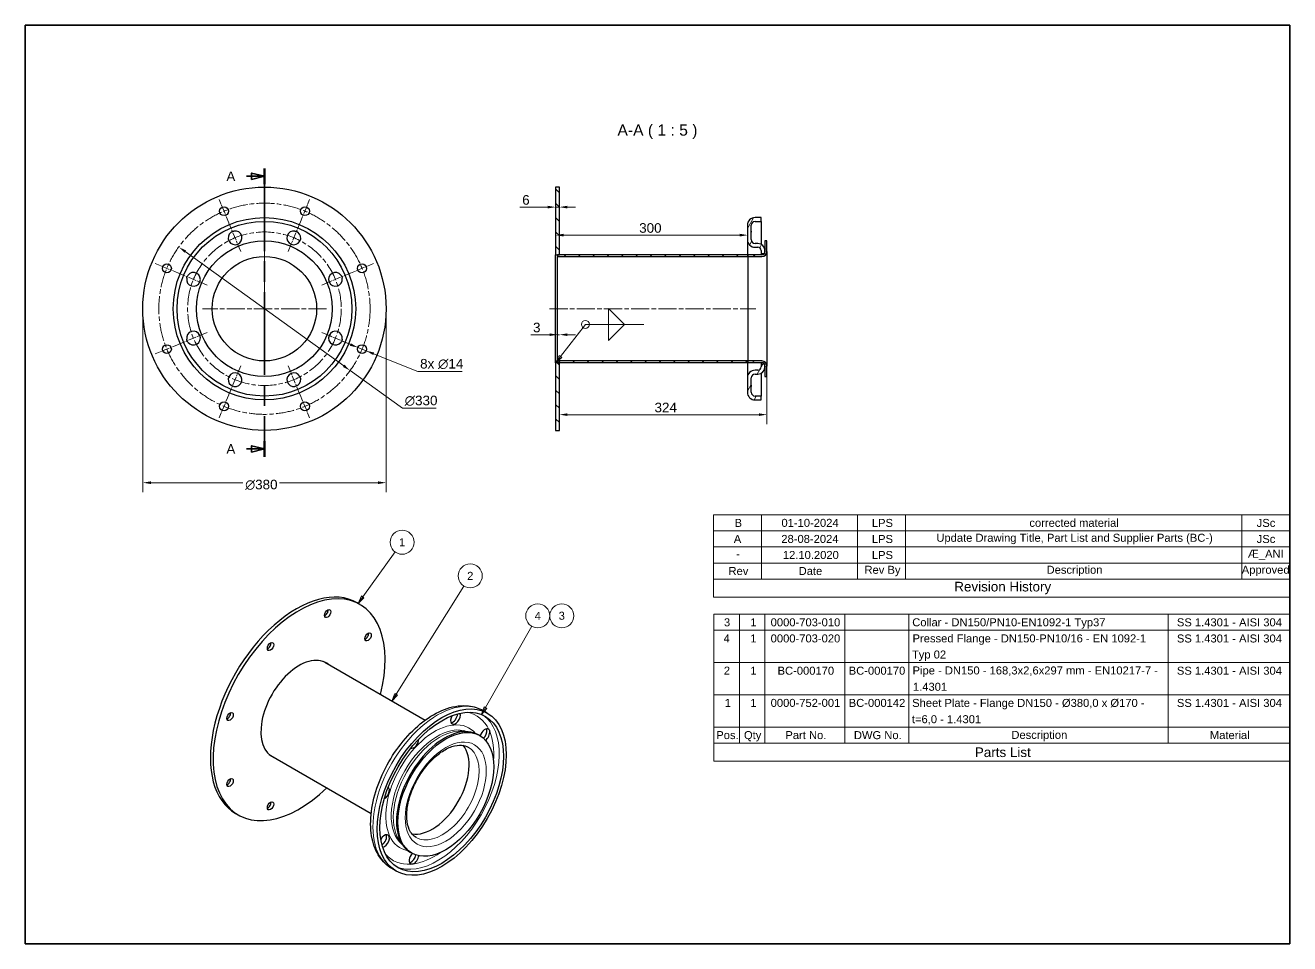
# Model space of a CAD drawing. Header units: millimetres. Extents: x 100 to 2075, y 25 to 1460.
import ezdxf

# ---------------------------------------------------------------- set-up
doc = ezdxf.new("R2010")
doc.units = ezdxf.units.MM
doc.header["$LTSCALE"] = 5
doc.linetypes.add('CHAIN', pattern=[0.3543, 0.2362, -0.0295, 0.0591, -0.0295])
doc.layers.get('0').update_dxf_attribs({"lineweight": 18})
for name, color, linetype, lineweight in [('Border', 7, 'Continuous', 35), ('Center Mark', 7, 'Continuous', 18), ('Centerline', 7, 'Continuous', 18), ('Dimension', 7, 'Continuous', 18), ('Hatch', 7, 'Continuous', 18), ('Section Line', 7, 'CHAIN', 35), ('Symbol', 7, 'Continuous', 18), ('Visible', 7, 'Continuous', 25), ('Visible Narrow', 7, 'Continuous', 18)]:
    doc.layers.add(name, color=color, linetype=linetype, lineweight=lineweight)
doc.styles.add('Label Text', font='arial.ttf')
doc.styles.add('Note Text', font='arial.ttf')
doc.styles.add('Title', font='arial.ttf')
doc.dimstyles.new('Default - Method 2b', dxfattribs={"dimscale": 5, "dimtxt": 3, "dimasz": 2.5, "dimexe": 3, "dimexo": 0.5, "dimgap": 0.7, "dimtad": 0, "dimtoh": 1, "dimdec": 1, "dimrnd": 1e-08, "dimtxsty": 'Title', "dimcen": 0.09, "dimdle": 10, "dimclrd": 256, "dimclre": 256, "dimclrt": 7, "dimadec": 0, "dimazin": 2, "dimtfac": 0.833333, "dimtdec": 1, "dimtmove": 0, "dimatfit": 3, "dimfxl": 1, "dimtolj": 1, "dimlwd": -1, "dimlwe": -1, "dimarcsym": 0})
pattern_1 = [(45, (0, 0), (-11.22532, 11.22532), [])]
pattern_2 = [(135.0002, (0, 0), (-11.22528, -11.22536), [])]
pattern_3 = [(60, (0, 0), (-13.74815, 7.9375), [])]
pattern_4 = [(30, (0, 0), (-7.9375, 13.74815), [])]

# ---------------------------------------------------------------- blocks, each defined once
blk = doc.blocks.new('Borders A3L')
at = {"layer": 'Border'}
for p, q in [((415, 292), (20, 292)), ((20, 292), (20, 5)), ((415, 5), (415, 292)), ((20, 5), (205, 5)), ((20, 5), (205, 5)), ((20, 5), (415, 5))]:
    blk.add_line(p, q, dxfattribs=at)
blk = doc.blocks.new('2dTransSection0')
at = {"layer": 'Section Line', "linetype": 'Continuous'}
for p, q in [((94.71, 244.8), (90.71, 245.8)), ((90.71, 245.8), (90.71, 243.8)), ((89.14, 244.8), (90.71, 244.8)), ((90.71, 244.8), (94.71, 244.8)), ((90.71, 243.8), (94.71, 244.8)), ((89.14, 159.61), (90.71, 159.61)), ((94.71, 159.61), (90.71, 160.61)), ((90.71, 160.61), (90.71, 158.61)), ((90.71, 159.61), (94.71, 159.61)), ((90.71, 158.61), (94.71, 159.61))]:
    blk.add_line(p, q, dxfattribs=at)
at = {"layer": 'Section Line', "linetype": 'CHAIN', "ltscale": 21.859293}
blk.add_line((94.71, 247.28), (94.71, 157.14), dxfattribs=at)
at = {"layer": 'Section Line', "linetype": 'Continuous', "lineweight": 70}
for p, q in [((94.71, 247.28), (94.71, 242.33)), ((94.71, 162.08), (94.71, 157.14))]:
    blk.add_line(p, q, dxfattribs=at)
at = {"layer": 'Section Line', "linetype": 'Continuous', "flags": 128}
for points in [[(90.71, 243.8), (94.71, 244.8), (90.71, 245.8), (90.71, 243.8)], [(90.71, 158.61), (94.71, 159.61), (90.71, 160.61), (90.71, 158.61)]]:
    blk.add_lwpolyline(points, dxfattribs=at)
at = {"layer": 'Section Line'}
for points in [[(90.71, 243.8), (94.71, 244.8), (90.71, 245.8), (90.71, 243.8)], [(90.71, 158.61), (94.71, 159.61), (90.71, 160.61), (90.71, 158.61)]]:
    blk.add_solid(points, dxfattribs=at)
at = {"layer": 'Section Line', "char_height": 3, "attachment_point": 7, "style": 'Title'}
for insert in [(82.82, 243.3), (82.82, 158.11)]:
    blk.add_mtext('A', dxfattribs=dict(at, insert=insert))
blk = doc.blocks.new('Parts List')
at = {"layer": 'Symbol'}
for p, q in [((415, 107.97), (235.07, 107.97)), ((235.07, 107.97), (235.07, 72.72)), ((243.07, 107.97), (243.07, 72.72)), ((251.07, 107.97), (251.07, 72.72)), ((276.07, 107.97), (276.07, 72.72)), ((296, 107.97), (296, 72.72)), ((377, 107.97), (377, 72.72)), ((415, 107.97), (415, 72.72)), ((415, 102.93), (235.07, 102.93)), ((415, 92.86), (235.07, 92.86)), ((415, 82.79), (235.07, 82.79)), ((415, 72.72), (235.07, 72.72)), ((235.07, 67.68), (235.07, 72.72)), ((243.07, 67.68), (243.07, 72.72)), ((251.07, 67.68), (251.07, 72.72)), ((276.07, 67.68), (276.07, 72.72)), ((296, 67.68), (296, 72.72)), ((377, 67.68), (377, 72.72)), ((415, 67.68), (415, 72.72)), ((235.07, 62), (235.07, 67.68)), ((415, 67.68), (235.07, 67.68)), ((415, 62), (415, 67.68)), ((415, 62), (235.07, 62))]:
    blk.add_line(p, q, dxfattribs=at)
at = {"layer": 'Symbol', "color": 7, "attachment_point": 7}
for s, insert, char_height, style in [('3', (238.26, 104.15), 2.5, 'Note Text'), ('1', (246.5, 104.19), 2.5, 'Note Text'), ('0000-703-010', (252.85, 104.15), 2.5, 'Note Text'), ('Collar - DN150/PN10-EN1092-1 Typ37', (297.08, 103.44), 2.5, 'Note Text'), ('SS 1.4301 - AISI 304', (379.76, 104.14), 2.5, 'Note Text'), ('4', (238.15, 99.16), 2.5, 'Note Text'), ('1', (246.5, 99.16), 2.5, 'Note Text'), ('0000-703-020', (252.85, 99.12), 2.5, 'Note Text'), ('Pressed Flange - DN150-PN10/16 - EN 1092-1 ', (297.18, 98.41), 2.5, 'Note Text'), ('SS 1.4301 - AISI 304', (379.76, 99.1), 2.5, 'Note Text'), ('Typ 02', (296.99, 93.37), 2.5, 'Note Text'), ('2', (238.21, 89.09), 2.5, 'Note Text'), ('1', (246.5, 89.09), 2.5, 'Note Text'), ('BC-000170', (255.01, 89.03), 2.5, 'Note Text'), ('BC-000170', (277.24, 89.03), 2.5, 'Note Text'), ('Pipe - DN150 - 168,3x2,6x297 mm - EN10217-7 - ', (297.18, 88.39), 2.5, 'Note Text'), ('SS 1.4301 - AISI 304', (379.76, 89.03), 2.5, 'Note Text'), ('1.4301', (297.3, 84.01), 2.5, 'Note Text'), ('1', (238.5, 79.02), 2.5, 'Note Text'), ('1', (246.5, 79.02), 2.5, 'Note Text'), ('0000-752-001', (252.85, 78.97), 2.5, 'Note Text'), ('BC-000142', (277.24, 78.96), 2.5, 'Note Text'), ('Sheet Plate - Flange DN150 - Ø380,0 x Ø170 - ', (297.06, 78.24), 2.5, 'Note Text'), ('SS 1.4301 - AISI 304', (379.76, 78.96), 2.5, 'Note Text'), ('t=6,0 - 1.4301', (296.96, 73.44), 2.5, 'Note Text'), ('Pos.', (235.86, 68.91), 2.5, 'Note Text'), ('Qty', (244.51, 68.19), 2.5, 'Note Text'), ('Part No.', (257.45, 68.91), 2.5, 'Note Text'), ('DWG No.', (278.85, 68.89), 2.5, 'Note Text'), ('Description', (328.05, 68.26), 2.5, 'Note Text'), ('Material', (390.06, 68.91), 2.5, 'Note Text'), ('Parts List', (316.64, 63.29), 3, 'Title')]:
    blk.add_mtext(s, dxfattribs=dict(at, insert=insert, char_height=char_height, style=style))
blk = doc.blocks.new('*D20')
at = {"layer": 'Defpoints', "color": 0, "transparency": 16777216}
for p in [(283.6, 1015.8), (663.6, 1015.8), (283.6, 745.3)]:
    blk.add_point(p, dxfattribs=at)
at = {"layer": 'Dimension', "transparency": 16777216}
for p, q in [((283.6, 1013.3), (283.6, 730.3)), ((663.6, 1013.3), (663.6, 730.3)), ((296.1, 745.3), (440, 745.3)), ((651.1, 745.3), (497.2, 745.3))]:
    blk.add_line(p, q, dxfattribs=at)
for points in [[(296.1, 747.4), (296.1, 743.2), (283.6, 745.3)], [(651.1, 747.4), (651.1, 743.2), (663.6, 745.3)]]:
    blk.add_solid(points, dxfattribs=at)
at = {"layer": 'Dimension', "color": 7, "transparency": 16777216, "insert": (443.5, 734), "char_height": 15, "attachment_point": 7, "style": 'Title'}
blk.add_mtext('\\A1;{\\fAIGDT|b0|i0;\\ln}\\fArial|b0|i0;{\\H15.0000;380}', dxfattribs=at)
blk = doc.blocks.new('Welding Symbol Identifier1')
at = {"layer": 'Symbol'}
for p, q in [((207.23, 198.52), (202.23, 203.52)), ((202.23, 203.52), (202.23, 198.52)), ((187.21, 188.5), (194.98, 198.52)), ((194.98, 198.52), (213.23, 198.52)), ((202.23, 198.52), (207.23, 198.52)), ((202.23, 198.52), (207.23, 198.52)), ((207.23, 198.52), (202.23, 193.52)), ((202.23, 193.52), (202.23, 198.52)), ((186.81, 188.8), (185.68, 186.52)), ((187.21, 188.5), (185.68, 186.52)), ((185.68, 186.52), (187.6, 188.19)), ((187.6, 188.19), (186.81, 188.8))]:
    blk.add_line(p, q, dxfattribs=at)
at = {"layer": 'Symbol', "flags": 128}
blk.add_lwpolyline([(186.81, 188.8), (185.68, 186.52), (187.6, 188.19), (186.81, 188.8)], dxfattribs=at)
at = {"layer": 'Symbol'}
blk.add_circle((194.98, 198.52), 1.25, dxfattribs=at)
blk.add_solid([(186.81, 188.8), (185.68, 186.52), (187.6, 188.19), (186.81, 188.8)], dxfattribs=at)
blk = doc.blocks.new('*D22')
at = {"layer": 'Defpoints', "color": 0, "transparency": 16777216}
for p in [(928.4, 1207.1), (934.4, 1207.1), (934.4, 1175.9)]:
    blk.add_point(p, dxfattribs=at)
at = {"layer": 'Dimension', "transparency": 16777216}
for p, q in [((915.9, 1175.9), (872.7, 1175.9)), ((934.4, 1175.9), (928.4, 1175.9)), ((946.9, 1175.9), (959.4, 1175.9))]:
    blk.add_line(p, q, dxfattribs=at)
for points in [[(915.9, 1178), (915.9, 1173.8), (928.4, 1175.9)], [(946.9, 1178), (946.9, 1173.8), (934.4, 1175.9)]]:
    blk.add_solid(points, dxfattribs=at)
at = {"layer": 'Dimension', "color": 7, "transparency": 16777216, "insert": (876.2, 1179.4), "char_height": 15, "attachment_point": 7, "style": 'Title'}
blk.add_mtext('\\A1;6', dxfattribs=at)
blk = doc.blocks.new('*D23')
at = {"layer": 'Defpoints', "color": 0, "transparency": 16777216}
for p in [(928.4, 1207.1), (1228.4, 1132.1), (1228.4, 1098.6)]:
    blk.add_point(p, dxfattribs=at)
at = {"layer": 'Dimension', "transparency": 16777216}
for p, q in [((1228.4, 1101.1), (1228.4, 1147.1)), ((940.9, 1132.1), (1215.9, 1132.1))]:
    blk.add_line(p, q, dxfattribs=at)
for points in [[(940.9, 1134.2), (940.9, 1130), (928.4, 1132.1)], [(1215.9, 1134.2), (1215.9, 1130), (1228.4, 1132.1)]]:
    blk.add_solid(points, dxfattribs=at)
at = {"layer": 'Dimension', "color": 7, "transparency": 16777216, "insert": (1058.9, 1135.6), "char_height": 15, "attachment_point": 7, "style": 'Title'}
blk.add_mtext('\\A1;300', dxfattribs=at)
blk = doc.blocks.new('*D25')
at = {"layer": 'Defpoints', "color": 0, "transparency": 16777216}
for p in [(1258.4, 1123.1), (1258.4, 851.6), (934.4, 827.1)]:
    blk.add_point(p, dxfattribs=at)
at = {"layer": 'Dimension', "transparency": 16777216}
for p, q in [((1258.4, 1120.6), (1258.4, 836.6)), ((934.4, 829.6), (934.4, 866.6)), ((946.9, 851.6), (1245.9, 851.6))]:
    blk.add_line(p, q, dxfattribs=at)
for points in [[(946.9, 853.7), (946.9, 849.6), (934.4, 851.6)], [(1245.9, 853.7), (1245.9, 849.6), (1258.4, 851.6)]]:
    blk.add_solid(points, dxfattribs=at)
at = {"layer": 'Dimension', "color": 7, "transparency": 16777216, "insert": (1082.9, 855.1), "char_height": 15, "attachment_point": 7, "style": 'Title'}
blk.add_mtext('\\A1;324', dxfattribs=at)
blk = doc.blocks.new('*D26')
at = {"layer": 'Defpoints', "color": 0, "transparency": 16777216}
for p in [(934.4, 1087.9), (934.4, 976.6), (931.4, 946.3)]:
    blk.add_point(p, dxfattribs=at)
at = {"layer": 'Dimension', "transparency": 16777216}
for p, q in [((918.9, 976.6), (889.6, 976.6)), ((934.4, 976.6), (931.4, 976.6)), ((946.9, 976.6), (959.4, 976.6))]:
    blk.add_line(p, q, dxfattribs=at)
for points in [[(918.9, 978.6), (918.9, 974.5), (931.4, 976.6)], [(946.9, 978.6), (946.9, 974.5), (934.4, 976.6)]]:
    blk.add_solid(points, dxfattribs=at)
at = {"layer": 'Dimension', "color": 7, "transparency": 16777216, "insert": (893.1, 980.1), "char_height": 15, "attachment_point": 7, "style": 'Title'}
blk.add_mtext('\\A1;3', dxfattribs=at)
blk = doc.blocks.new('Balloon1')
at = {"layer": 'Symbol'}
for p, q in [((125.4, 113.38), (135.53, 127.42)), ((125, 113.67), (123.94, 111.35)), ((125.4, 113.38), (123.94, 111.35)), ((123.94, 111.35), (125.81, 113.09)), ((125.81, 113.09), (125, 113.67))]:
    blk.add_line(p, q, dxfattribs=at)
at = {"layer": 'Symbol', "flags": 128}
blk.add_lwpolyline([(125, 113.67), (123.94, 111.35), (125.81, 113.09), (125, 113.67)], dxfattribs=at)
at = {"layer": 'Symbol'}
blk.add_circle((137.72, 130.45), 3.75, dxfattribs=at)
blk.add_solid([(125, 113.67), (123.94, 111.35), (125.81, 113.09), (125, 113.67)], dxfattribs=at)
at = {"layer": 'Symbol', "insert": (137.72, 130.45), "char_height": 2.5, "attachment_point": 5, "style": 'Note Text'}
blk.add_mtext('1', dxfattribs=at)
blk = doc.blocks.new('Balloon2')
at = {"layer": 'Symbol'}
for p, q in [((135.86, 82.94), (157.03, 116.78)), ((135.43, 83.2), (134.53, 80.82)), ((136.28, 82.67), (135.43, 83.2)), ((135.86, 82.94), (134.53, 80.82)), ((134.53, 80.82), (136.28, 82.67))]:
    blk.add_line(p, q, dxfattribs=at)
at = {"layer": 'Symbol', "flags": 128}
blk.add_lwpolyline([(135.43, 83.2), (134.53, 80.82), (136.28, 82.67), (135.43, 83.2)], dxfattribs=at)
at = {"layer": 'Symbol'}
blk.add_circle((159.01, 119.95), 3.75, dxfattribs=at)
blk.add_solid([(135.43, 83.2), (134.53, 80.82), (136.28, 82.67), (135.43, 83.2)], dxfattribs=at)
at = {"layer": 'Symbol', "insert": (159.01, 119.95), "char_height": 2.5, "attachment_point": 5, "style": 'Note Text'}
blk.add_mtext('2', dxfattribs=at)
blk = doc.blocks.new('Balloon3')
at = {"layer": 'Symbol'}
for p, q in [((163.8, 78.79), (178.24, 104.19)), ((163.36, 79.03), (162.56, 76.61)), ((164.23, 78.54), (163.36, 79.03)), ((163.8, 78.79), (162.56, 76.61)), ((162.56, 76.61), (164.23, 78.54))]:
    blk.add_line(p, q, dxfattribs=at)
at = {"layer": 'Symbol', "flags": 128}
blk.add_lwpolyline([(163.36, 79.03), (162.56, 76.61), (164.23, 78.54), (163.36, 79.03)], dxfattribs=at)
at = {"layer": 'Symbol'}
for centre in [(180.09, 107.45), (187.59, 107.45)]:
    blk.add_circle(centre, 3.75, dxfattribs=at)
blk.add_solid([(163.36, 79.03), (162.56, 76.61), (164.23, 78.54), (163.36, 79.03)], dxfattribs=at)
at = {"layer": 'Symbol', "char_height": 2.5, "attachment_point": 5, "style": 'Note Text'}
for s, insert in [('4', (180.09, 107.45)), ('3', (187.59, 107.47))]:
    blk.add_mtext(s, dxfattribs=dict(at, insert=insert))
blk = doc.blocks.new('Revision History')
at = {"layer": 'Symbol'}
for p, q in [((235, 139.01), (415, 139.01)), ((235, 139.01), (235, 123.96)), ((250, 139.01), (250, 123.96)), ((280, 139.01), (280, 123.96)), ((295, 139.01), (295, 123.96)), ((400, 139.01), (400, 123.96)), ((415, 139.01), (415, 123.96)), ((235, 133.99), (415, 133.99)), ((235, 128.98), (415, 128.98)), ((235, 123.96), (415, 123.96)), ((235, 118.95), (235, 123.96)), ((250, 118.95), (250, 123.96)), ((280, 118.95), (280, 123.96)), ((295, 118.95), (295, 123.96)), ((400, 118.95), (400, 123.96)), ((415, 118.95), (415, 123.96)), ((235, 113.29), (235, 118.95)), ((235, 118.95), (415, 118.95)), ((415, 113.29), (415, 118.95)), ((235, 113.29), (415, 113.29))]:
    blk.add_line(p, q, dxfattribs=at)
at = {"layer": 'Symbol', "color": 7, "attachment_point": 7}
for s, insert, char_height, style in [('B', (241.6, 135.25), 2.5, 'Note Text'), ('01-10-2024', (256.22, 135.23), 2.5, 'Note Text'), ('LPS', (284.47, 135.21), 2.5, 'Note Text'), ('corrected material', (333.67, 135.23), 2.5, 'Note Text'), ('JSc', (404.69, 135.21), 2.5, 'Note Text'), ('A', (241.33, 130.24), 2.5, 'Note Text'), ('28-08-2024', (256.18, 130.21), 2.5, 'Note Text'), ('LPS', (284.47, 130.19), 2.5, 'Note Text'), ('Update Drawing Title, Part List and Supplier Parts (BC-)', (304.61, 129.85), 2.5, 'Note Text'), ('JSc', (404.69, 130.19), 2.5, 'Note Text'), ('-', (242.03, 125.57), 2.5, 'Note Text'), ('12.10.2020', (256.66, 125.2), 2.5, 'Note Text'), ('LPS', (284.47, 125.18), 2.5, 'Note Text'), ('Æ_ANI', (401.87, 124.87), 2.5, 'Note Text'), ('Rev', (239.68, 120.19), 2.5, 'Note Text'), ('Date', (261.59, 120.19), 2.5, 'Note Text'), ('Rev By', (282.16, 119.84), 2.5, 'Note Text'), ('Description', (339.05, 119.86), 2.5, 'Note Text'), ('Approved', (400.02, 119.86), 2.5, 'Note Text'), ('Revision History', (310.21, 114.18), 3, 'Title')]:
    blk.add_mtext(s, dxfattribs=dict(at, insert=insert, char_height=char_height, style=style))
blk = doc.blocks.new('*D31')
at = {"layer": 'Defpoints', "color": 0, "transparency": 16777216}
for p in [(339.7, 1113.6), (607.4, 920.6)]:
    blk.add_point(p, dxfattribs=at)
at = {"layer": 'Dimension', "transparency": 16777216}
for p, q in [((349.9, 1106.3), (597.3, 927.9)), ((607.4, 920.6), (689.1, 861.8)), ((689.1, 861.8), (742, 861.8))]:
    blk.add_line(p, q, dxfattribs=at)
for points in [[(351.1, 1108), (348.6, 1104.6), (339.7, 1113.6)], [(598.5, 929.6), (596.1, 926.2), (607.4, 920.6)]]:
    blk.add_solid(points, dxfattribs=at)
at = {"layer": 'Dimension', "color": 7, "transparency": 16777216, "insert": (692.6, 865.3), "char_height": 15, "attachment_point": 7, "style": 'Title'}
blk.add_mtext('\\A1;∅330', dxfattribs=at)
blk = doc.blocks.new('*D32')
at = {"layer": 'Defpoints', "color": 0, "transparency": 16777216}
for p in [(619.5, 956.5), (632.5, 951.4)]:
    blk.add_point(p, dxfattribs=at)
at = {"layer": 'Dimension', "transparency": 16777216}
for p, q in [((607.9, 961.2), (596.3, 965.8)), ((619.5, 956.5), (632.5, 951.4)), ((644.1, 946.7), (713.2, 919.2)), ((713.2, 919.2), (782.4, 919.2))]:
    blk.add_line(p, q, dxfattribs=at)
for points in [[(608.7, 963.1), (607.1, 959.2), (619.5, 956.5)], [(644.9, 948.7), (643.4, 944.8), (632.5, 951.4)]]:
    blk.add_solid(points, dxfattribs=at)
at = {"layer": 'Dimension', "color": 7, "transparency": 16777216, "insert": (716.7, 922.7), "char_height": 15, "attachment_point": 7, "style": 'Title'}
blk.add_mtext('\\A1;\\fArial|b0|i0;{\\H15.0000;8x ∅14}', dxfattribs=at)

msp = doc.modelspace()

# ---------------------------------------------------------------- hatches: boundary and pattern name
at = {"layer": 'Hatch'}
h = msp.add_hatch(dxfattribs=at)
h.set_pattern_fill('ANSI31', color=256, scale=127, angle=90.00021, style=0)
h.set_pattern_definition(pattern_2)
h.paths.add_polyline_path([(928.391, 1101.599), (934.391, 1101.599), (934.391, 1207.099), (928.391, 1207.099)])
h = msp.add_hatch(dxfattribs=at)
h.set_pattern_fill('ANSI31', color=256, scale=127, angle=14.999978, style=0)
h.set_pattern_definition(pattern_3)
edge = h.paths.add_edge_path()
edge.add_ellipse((1244.391, 1108.099), major_axis=(0, 11), ratio=1, start_angle=270, end_angle=360)
edge.add_line((1244.391, 1119.099), (1239.891, 1119.099))
edge.add_ellipse((1239.891, 1125.099), major_axis=(-6, 0), ratio=1, start_angle=0, end_angle=90, ccw=False)
edge.add_line((1233.891, 1125.099), (1233.891, 1147.599))
edge.add_ellipse((1239.891, 1147.599), major_axis=(0, 6), ratio=1, start_angle=0, end_angle=90, ccw=False)
edge.add_line((1239.891, 1153.599), (1249.391, 1153.599))
edge.add_line((1249.391, 1153.599), (1249.391, 1159.599))
edge.add_line((1249.391, 1159.599), (1239.891, 1159.599))
edge.add_ellipse((1239.891, 1147.599), major_axis=(-12, 0), ratio=1, start_angle=270, end_angle=360)
edge.add_line((1227.891, 1147.599), (1227.891, 1125.099))
edge.add_ellipse((1239.891, 1125.099), major_axis=(0, -12), ratio=1, start_angle=270, end_angle=360)
edge.add_line((1239.891, 1113.099), (1244.391, 1113.099))
edge.add_ellipse((1244.391, 1108.099), major_axis=(5, 0), ratio=1, start_angle=0, end_angle=90, ccw=False)
edge.add_line((1249.391, 1108.099), (1249.391, 1103.599))
edge.add_line((1249.391, 1103.599), (1254.631, 1103.599))
edge.add_line((1254.631, 1103.599), (1255.391, 1103.599))
edge.add_line((1255.391, 1103.599), (1255.391, 1106.249))
edge.add_line((1255.391, 1106.249), (1255.391, 1108.099))
h = msp.add_hatch(dxfattribs=at)
h.set_pattern_fill('ANSI31', color=256, scale=127, angle=-14.999978, style=0)
h.set_pattern_definition(pattern_4)
edge = h.paths.add_edge_path()
edge.add_ellipse((1250.391, 1106.249), major_axis=(0, -5), ratio=1, start_angle=57.994545, end_angle=90)
edge.add_line((1255.391, 1106.249), (1255.391, 1108.099))
edge.add_line((1255.391, 1108.099), (1255.391, 1123.099))
edge.add_line((1255.391, 1123.099), (1258.391, 1123.099))
edge.add_line((1258.391, 1123.099), (1258.391, 1106.649))
edge.add_ellipse((1250.391, 1106.649), major_axis=(8, 0), ratio=1, start_angle=270, end_angle=360, ccw=False)
edge.add_line((1250.391, 1098.649), (1228.391, 1098.649))
edge.add_line((1228.391, 1098.649), (1228.391, 1101.249))
edge.add_line((1228.391, 1101.249), (1250.391, 1101.249))
edge.add_ellipse((1250.391, 1106.249), major_axis=(-2.65, -4.24), ratio=1, start_angle=32.005455, end_angle=90)
h = msp.add_hatch(dxfattribs=at)
h.set_pattern_fill('ANSI31', color=256, scale=127, style=0)
h.set_pattern_definition(pattern_1)
h.paths.add_polyline_path([(931.391, 1098.649), (1228.391, 1098.649), (1228.391, 1101.249), (931.391, 1101.249)])
h = msp.add_hatch(dxfattribs=at)
h.set_pattern_fill('ANSI31', color=256, scale=127, angle=90.00021, style=0)
h.set_pattern_definition(pattern_2)
h.paths.add_polyline_path([(934.391, 932.599), (928.391, 932.599), (928.391, 827.099), (934.391, 827.099)])
h = msp.add_hatch(dxfattribs=at)
h.set_pattern_fill('ANSI31', color=256, scale=127, style=0)
h.set_pattern_definition(pattern_1)
h.paths.add_polyline_path([(1228.391, 935.549), (931.391, 935.549), (931.391, 932.949), (1228.391, 932.949)])
h = msp.add_hatch(dxfattribs=at)
h.set_pattern_fill('ANSI31', color=256, scale=127, angle=14.999978, style=0)
h.set_pattern_definition(pattern_3)
edge = h.paths.add_edge_path()
edge.add_ellipse((1244.391, 926.099), major_axis=(11, 0), ratio=1, start_angle=270, end_angle=360)
edge.add_line((1255.391, 926.099), (1255.391, 927.949))
edge.add_line((1255.391, 927.949), (1255.391, 930.599))
edge.add_line((1255.391, 930.599), (1254.631, 930.599))
edge.add_line((1254.631, 930.599), (1249.391, 930.599))
edge.add_line((1249.391, 930.599), (1249.391, 926.099))
edge.add_ellipse((1244.391, 926.099), major_axis=(0, -5), ratio=1, start_angle=0, end_angle=90, ccw=False)
edge.add_line((1244.391, 921.099), (1239.891, 921.099))
edge.add_ellipse((1239.891, 909.099), major_axis=(-12, 0), ratio=1, start_angle=270, end_angle=360)
edge.add_line((1227.891, 909.099), (1227.891, 886.599))
edge.add_ellipse((1239.891, 886.599), major_axis=(0, -12), ratio=1, start_angle=270, end_angle=360)
edge.add_line((1239.891, 874.599), (1249.391, 874.599))
edge.add_line((1249.391, 874.599), (1249.391, 880.599))
edge.add_line((1249.391, 880.599), (1239.891, 880.599))
edge.add_ellipse((1239.891, 886.599), major_axis=(-6, 0), ratio=1, start_angle=0, end_angle=90, ccw=False)
edge.add_line((1233.891, 886.599), (1233.891, 909.099))
edge.add_ellipse((1239.891, 909.099), major_axis=(0, 6), ratio=1, start_angle=0, end_angle=90, ccw=False)
edge.add_line((1239.891, 915.099), (1244.391, 915.099))
h = msp.add_hatch(dxfattribs=at)
h.set_pattern_fill('ANSI31', color=256, scale=127, angle=-14.999978, style=0)
h.set_pattern_definition(pattern_4)
edge = h.paths.add_edge_path()
edge.add_ellipse((1250.391, 927.949), major_axis=(5, 0), ratio=1, start_angle=32.005455, end_angle=90)
edge.add_line((1250.391, 932.949), (1228.391, 932.949))
edge.add_line((1228.391, 932.949), (1228.391, 935.549))
edge.add_line((1228.391, 935.549), (1250.391, 935.549))
edge.add_ellipse((1250.391, 927.549), major_axis=(0, 8), ratio=1, start_angle=270, end_angle=360, ccw=False)
edge.add_line((1258.391, 927.549), (1258.391, 911.099))
edge.add_line((1258.391, 911.099), (1255.391, 911.099))
edge.add_line((1255.391, 911.099), (1255.391, 926.099))
edge.add_line((1255.391, 926.099), (1255.391, 927.949))
edge.add_ellipse((1250.391, 927.949), major_axis=(2.65, -4.24), ratio=1, start_angle=57.994545, end_angle=90)

# ---------------------------------------------------------------- linework, layer by layer
at = {"layer": 'Center Mark', "linetype": 'CHAIN', "ltscale": 8.667317}
for p, q in [((417.892, 1151.523), (402.967, 1187.555)), ((529.253, 1151.523), (544.177, 1187.555)), ((339.148, 1072.779), (303.116, 1087.704)), ((644.028, 1087.704), (607.997, 1072.779)), ((339.148, 961.418), (303.116, 946.494)), ((607.997, 961.418), (644.028, 946.494)), ((417.892, 882.674), (402.967, 846.643)), ((529.253, 882.674), (544.177, 846.643))]:
    msp.add_line(p, q, dxfattribs=at)
at = {"layer": 'Center Mark', "linetype": 'CHAIN', "ltscale": 10.723052}
for p, q in [((436.548, 1106.484), (418.083, 1151.061)), ((510.597, 1106.484), (529.061, 1151.061)), ((384.187, 1054.123), (339.61, 1072.588)), ((562.958, 1054.123), (607.535, 1072.588)), ((384.187, 980.074), (339.61, 961.61)), ((562.958, 980.074), (607.535, 961.61)), ((436.548, 927.713), (418.083, 883.136)), ((529.061, 883.136), (510.597, 927.713))]:
    msp.add_line(p, q, dxfattribs=at)
at = {"layer": 'Center Mark', "linetype": 'CHAIN', "ltscale": 23.990969}
for p, q in [((473.572, 1114.099), (473.572, 920.099)), ((570.572, 1017.099), (376.572, 1017.099))]:
    msp.add_line(p, q, dxfattribs=at)
at = {"layer": 'Centerline', "linetype": 'CHAIN', "ltscale": 23.990969}
msp.add_line((918.891, 1017.099), (1240.891, 1017.099), dxfattribs=at)
for radius in [165, 120]:
    msp.add_circle((473.572, 1017.099), radius, dxfattribs=at)
at = {"layer": 'Visible'}
for p, q in [((934.391, 1207.099), (928.391, 1207.099)), ((928.391, 1207.099), (928.391, 1101.599)), ((934.391, 1101.599), (934.391, 1207.099)), ((1227.891, 1147.599), (1227.891, 1125.099)), ((1233.891, 1125.099), (1233.891, 1147.599)), ((1249.391, 1159.599), (1239.891, 1159.599)), ((1239.891, 1153.599), (1249.391, 1153.599)), ((1249.391, 1153.599), (1249.391, 1159.599)), ((1249.391, 1153.599), (1249.391, 1117.897)), ((1227.891, 1125.099), (1227.891, 1101.249)), ((1244.391, 1119.099), (1239.891, 1119.099)), ((1239.891, 1113.099), (1244.391, 1113.099)), ((1249.391, 1108.099), (1249.391, 1103.599)), ((1258.391, 1123.099), (1255.391, 1123.099)), ((1255.391, 1123.099), (1255.391, 1106.249)), ((1255.391, 1103.599), (1255.391, 1108.099)), ((1258.391, 1106.649), (1258.391, 1123.099)), ((1258.391, 1106.649), (1258.391, 927.549)), ((928.391, 1101.599), (934.391, 1101.599)), ((928.391, 932.599), (928.391, 1101.599)), ((1228.391, 1101.249), (931.391, 1101.249)), ((931.391, 1101.249), (931.391, 1098.649)), ((931.391, 1098.649), (1228.391, 1098.649)), ((931.391, 935.549), (931.391, 1098.649)), ((934.391, 1101.599), (934.391, 1101.249)), ((1250.391, 1101.249), (1228.391, 1101.249)), ((1228.391, 1101.249), (1228.391, 1098.649)), ((1228.391, 1098.649), (1228.391, 1101.249)), ((1228.391, 1098.649), (1250.391, 1098.649)), ((1228.391, 1098.649), (1228.391, 935.549)), ((1228.391, 1098.649), (1228.391, 935.549)), ((1249.391, 1103.599), (1255.391, 1103.599)), ((1249.391, 1103.599), (1249.391, 1101.249)), ((934.391, 932.599), (928.391, 932.599)), ((928.391, 932.599), (928.391, 827.099)), ((1228.391, 935.549), (931.391, 935.549)), ((931.391, 935.549), (931.391, 932.949)), ((931.391, 932.949), (1228.391, 932.949)), ((934.391, 932.949), (934.391, 932.599)), ((934.391, 827.099), (934.391, 932.599)), ((1227.891, 932.949), (1227.891, 909.099)), ((1250.391, 935.549), (1228.391, 935.549)), ((1228.391, 935.549), (1228.391, 932.949)), ((1228.391, 932.949), (1228.391, 935.549)), ((1228.391, 932.949), (1250.391, 932.949)), ((1249.391, 932.949), (1249.391, 930.599)), ((1255.391, 930.599), (1249.391, 930.599)), ((1249.391, 930.599), (1249.391, 926.099)), ((1255.391, 926.099), (1255.391, 930.599)), ((1227.891, 909.099), (1227.891, 886.599)), ((1233.891, 886.599), (1233.891, 909.099)), ((1244.391, 921.099), (1239.891, 921.099)), ((1239.891, 915.099), (1244.391, 915.099)), ((1249.391, 916.301), (1249.391, 880.599)), ((1255.391, 927.949), (1255.391, 911.099)), ((1255.391, 911.099), (1258.391, 911.099)), ((1258.391, 911.099), (1258.391, 927.549)), ((1249.391, 880.599), (1239.891, 880.599)), ((1239.891, 874.599), (1249.391, 874.599)), ((1249.391, 874.599), (1249.391, 880.599)), ((928.391, 827.099), (934.391, 827.099)), ((622.704, 555.147), (618.461, 557.597)), ((567.657, 464.703), (724.473, 374.166)), ((821.692, 385.413), (814.975, 389.291)), ((809.806, 350.129), (807.685, 351.353)), ((483.507, 318.951), (640.323, 228.414)), ((432.704, 226.058), (428.461, 228.507)), ((703.806, 166.531), (701.685, 167.756)), ((679.192, 138.596), (672.475, 142.474))]:
    msp.add_line(p, q, dxfattribs=at)
for centre, radius in [((473.572, 1017.099), 190), ((410.43, 1169.539), 7), ((536.715, 1169.539), 7), ((473.572, 1017.099), 142.5), ((473.572, 1017.099), 136.5), ((473.572, 1017.099), 106), ((321.132, 1080.242), 7), ((473.572, 1017.099), 81.55), ((626.012, 1080.242), 7), ((321.132, 953.956), 7), ((626.012, 953.956), 7), ((410.43, 864.659), 7), ((536.715, 864.659), 7)]:
    msp.add_circle(centre, radius, dxfattribs=at)
for centre, radius, start, end in [((1239.891, 1147.599), 12, 90, 180), ((1239.891, 1147.599), 6, 90, 180), ((427.65, 1127.964), 10.75, 125.41952, 99.58048), ((519.494, 1127.964), 10.75, 80.41952, 54.58048), ((1239.891, 1125.099), 12, 180, 270), ((1239.891, 1125.099), 6, 180, 270), ((1244.391, 1108.099), 11, 0, 90), ((1244.391, 1108.099), 5, 0, 90), ((1250.391, 1106.649), 8, 270, 0), ((1250.391, 1106.249), 5, 270, 0), ((362.707, 1063.021), 10.75, 170.41952, 144.58048), ((584.438, 1063.021), 10.75, 35.41952, 9.58048), ((362.707, 971.177), 10.75, 215.41952, 189.58048), ((584.438, 971.177), 10.75, 350.41952, 324.58048), ((1250.391, 927.549), 8, 0, 90), ((1250.391, 927.949), 5, 0, 90), ((427.65, 906.233), 10.75, 260.41952, 234.58048), ((519.494, 906.233), 10.75, 305.41952, 279.58048), ((1239.891, 909.099), 12, 90, 180), ((1239.891, 909.099), 6, 90, 180), ((1244.391, 926.099), 11, 270, 0), ((1244.391, 926.099), 5, 270, 0), ((1239.891, 886.599), 12, 180, 270), ((1239.891, 886.599), 6, 180, 270)]:
    msp.add_arc(centre, radius, start, end, dxfattribs=at)
for centre, major_axis, start_param, end_param in [((523.461, 393.052), (-95, -164.545), 3.14159265, 6.28318531), ((527.704, 390.602), (95, 164.545), 5.17121375, 10.53674951), ((568.11, 543.297), (3.5, 6.062), 3.79273011, 5.63204785), ((478.812, 491.741), (3.5, 6.062), 3.79273011, 5.63204785), ((631.252, 506.841), (3.5, 6.062), 3.79273011, 5.63204785), ((527.704, 390.602), (-42.25, -73.179), 3.0505446, 6.37423336), ((525.582, 391.827), (42.075, 72.876), 0, 0.05749022), ((523.461, 393.052), (42.25, 73.179), 6.19213725, 6.23295542), ((415.67, 382.374), (3.5, 6.062), 3.79273011, 5.63204785), ((771.954, 377.601), (-5.375, -9.31), 4.6418687, 9.02279759), ((767.711, 380.051), (5.375, 9.31), 3.54729506, 5.45386668), ((754.685, 259.555), (-53, -91.799), 3.14159265, 6.28318531), ((817.876, 351.088), (5.375, 9.31), 6.11597439, 8.32508436), ((813.633, 353.537), (5.375, 9.31), 4.17025315, 5.66499806), ((817.876, 351.088), (-5.375, -9.31), 0.89701278, 2.5234054), ((707.01, 340.106), (-5.375, -9.31), 0.08430971, 2.39136364), ((525.582, 391.827), (-42.075, -72.876), 6.22569509, 6.28318531), ((523.461, 393.052), (-42.25, -73.179), 0.05022988, 0.09104806), ((735.593, 270.577), (40.775, 70.624), 3.34383445, 6.08094351), ((735.593, 270.577), (40.775, 70.624), 3.34383445, 6.08094351), ((415.67, 279.263), (3.5, 6.062), 3.79273011, 5.63204785), ((661.088, 260.567), (5.375, 9.31), 3.89182167, 6.19887559), ((478.812, 242.807), (3.5, 6.062), 3.79273011, 5.63204785), ((661.088, 185.576), (5.375, 9.31), 3.54357303, 7.92450191), ((656.846, 188.026), (5.375, 9.31), 3.97091128, 5.8774829), ((707.01, 159.063), (-5.375, -9.31), 4.24128626, 6.45039622), ((702.768, 161.513), (5.375, 9.31), 3.7597799, 5.25452481), ((707.01, 159.063), (-5.375, -9.31), 0.61818725, 2.24457987)]:
    msp.add_ellipse(centre, major_axis=major_axis, ratio=0.57735027, start_param=start_param, end_param=end_param, dxfattribs=at)
for centre, major_axis in [((572.352, 540.847), (-3.5, -6.062)), ((483.055, 489.291), (-3.5, -6.062)), ((635.495, 504.392), (-3.5, -6.062)), ((750.442, 262.004), (-71.25, -123.409)), ((750.442, 262.004), (-68.25, -118.212)), ((419.912, 379.925), (3.5, 6.062)), ((756.806, 258.33), (-53, -91.799)), ((419.912, 276.813), (3.5, 6.062)), ((483.055, 240.358), (3.5, 6.062))]:
    msp.add_ellipse(centre, major_axis=major_axis, ratio=0.57735027, dxfattribs=at)
for points, knots in [([(421.42, 1136.725), (421.482, 1136.769), (421.545, 1136.813), (421.957, 1137.093), (422.32, 1137.309), (422.849, 1137.584), (423.006, 1137.661), (423.229, 1137.764), (423.295, 1137.793), (423.393, 1137.836), (423.427, 1137.85), (423.482, 1137.873), (423.504, 1137.883), (423.546, 1137.9), (423.566, 1137.908), (423.614, 1137.928), (423.642, 1137.939), (423.729, 1137.974), (423.79, 1137.998), (424.338, 1138.205), (424.838, 1138.353), (425.518, 1138.502), (425.689, 1138.535), (425.861, 1138.564)], [-0.60108386, -0.60108386, -0.60108386, -0.60108386, -0.578154054, -0.578154054, -0.451717396, -0.451717396, -0.399371515, -0.399371515, -0.377987408, -0.377987408, -0.367055243, -0.367055243, -0.360010085, -0.360010085, -0.3533864, -0.3533864, -0.34454389, -0.34454389, -0.325040186, -0.325040186, -0.168889454, -0.168889454, -0.116515948, -0.116515948, -0.116515948, -0.116515948]), ([(521.283, 1138.564), (521.359, 1138.552), (521.434, 1138.538), (521.923, 1138.445), (522.333, 1138.341), (522.901, 1138.162), (523.067, 1138.105), (523.297, 1138.019), (523.364, 1137.994), (523.464, 1137.955), (523.498, 1137.941), (523.554, 1137.918), (523.576, 1137.91), (523.618, 1137.892), (523.638, 1137.884), (523.686, 1137.864), (523.713, 1137.852), (523.8, 1137.815), (523.859, 1137.789), (524.393, 1137.547), (524.852, 1137.299), (525.438, 1136.924), (525.582, 1136.826), (525.725, 1136.725)], [-0.60108386, -0.60108386, -0.60108386, -0.60108386, -0.578154054, -0.578154054, -0.451717396, -0.451717396, -0.399371515, -0.399371515, -0.377987408, -0.377987408, -0.367055243, -0.367055243, -0.360010085, -0.360010085, -0.3533864, -0.3533864, -0.34454389, -0.34454389, -0.325040186, -0.325040186, -0.168889454, -0.168889454, -0.116515948, -0.116515948, -0.116515948, -0.116515948]), ([(1233.891, 1138.564), (1233.891, 1138.552), (1233.892, 1138.538), (1233.892, 1138.445), (1233.894, 1138.341), (1233.896, 1138.162), (1233.896, 1138.105), (1233.897, 1138.019), (1233.897, 1137.994), (1233.897, 1137.955), (1233.897, 1137.941), (1233.897, 1137.918), (1233.897, 1137.91), (1233.897, 1137.892), (1233.897, 1137.884), (1233.897, 1137.864), (1233.897, 1137.852), (1233.897, 1137.815), (1233.897, 1137.789), (1233.896, 1137.547), (1233.894, 1137.299), (1233.892, 1136.924), (1233.891, 1136.826), (1233.891, 1136.725)], [-0.60108386, -0.60108386, -0.60108386, -0.60108386, -0.578154054, -0.578154054, -0.451717396, -0.451717396, -0.399371515, -0.399371515, -0.377987408, -0.377987408, -0.367055243, -0.367055243, -0.360010085, -0.360010085, -0.3533864, -0.3533864, -0.34454389, -0.34454389, -0.325040186, -0.325040186, -0.168889454, -0.168889454, -0.116515948, -0.116515948, -0.116515948, -0.116515948]), ([(352.107, 1064.81), (352.119, 1064.885), (352.133, 1064.961), (352.226, 1065.45), (352.33, 1065.859), (352.509, 1066.428), (352.566, 1066.593), (352.652, 1066.824), (352.677, 1066.891), (352.717, 1066.991), (352.73, 1067.025), (352.753, 1067.08), (352.762, 1067.102), (352.779, 1067.144), (352.787, 1067.165), (352.807, 1067.212), (352.819, 1067.239), (352.856, 1067.326), (352.883, 1067.386), (353.124, 1067.92), (353.372, 1068.378), (353.747, 1068.964), (353.845, 1069.109), (353.946, 1069.251)], [-0.60108386, -0.60108386, -0.60108386, -0.60108386, -0.578154054, -0.578154054, -0.451717396, -0.451717396, -0.399371515, -0.399371515, -0.377987408, -0.377987408, -0.367055243, -0.367055243, -0.360010085, -0.360010085, -0.3533864, -0.3533864, -0.34454389, -0.34454389, -0.325040186, -0.325040186, -0.168889454, -0.168889454, -0.116515948, -0.116515948, -0.116515948, -0.116515948]), ([(593.198, 1069.251), (593.243, 1069.189), (593.286, 1069.126), (593.566, 1068.714), (593.783, 1068.351), (594.058, 1067.822), (594.134, 1067.665), (594.237, 1067.442), (594.266, 1067.377), (594.309, 1067.278), (594.324, 1067.244), (594.347, 1067.189), (594.356, 1067.167), (594.374, 1067.125), (594.382, 1067.105), (594.401, 1067.057), (594.412, 1067.03), (594.447, 1066.942), (594.471, 1066.881), (594.678, 1066.333), (594.827, 1065.833), (594.976, 1065.154), (595.009, 1064.982), (595.038, 1064.81)], [-0.60108386, -0.60108386, -0.60108386, -0.60108386, -0.578154054, -0.578154054, -0.451717396, -0.451717396, -0.399371515, -0.399371515, -0.377987408, -0.377987408, -0.367055243, -0.367055243, -0.360010085, -0.360010085, -0.3533864, -0.3533864, -0.34454389, -0.34454389, -0.325040186, -0.325040186, -0.168889454, -0.168889454, -0.116515948, -0.116515948, -0.116515948, -0.116515948]), ([(353.946, 964.947), (353.902, 965.009), (353.858, 965.072), (353.578, 965.484), (353.362, 965.846), (353.087, 966.376), (353.01, 966.532), (352.908, 966.756), (352.878, 966.821), (352.835, 966.92), (352.821, 966.954), (352.798, 967.009), (352.789, 967.03), (352.771, 967.073), (352.763, 967.093), (352.743, 967.141), (352.732, 967.168), (352.697, 967.256), (352.673, 967.317), (352.466, 967.865), (352.318, 968.365), (352.169, 969.044), (352.136, 969.216), (352.107, 969.388)], [-0.60108386, -0.60108386, -0.60108386, -0.60108386, -0.578154054, -0.578154054, -0.451717396, -0.451717396, -0.399371515, -0.399371515, -0.377987408, -0.377987408, -0.367055243, -0.367055243, -0.360010085, -0.360010085, -0.3533864, -0.3533864, -0.34454389, -0.34454389, -0.325040186, -0.325040186, -0.168889454, -0.168889454, -0.116515948, -0.116515948, -0.116515948, -0.116515948]), ([(595.038, 969.388), (595.025, 969.312), (595.012, 969.237), (594.918, 968.748), (594.815, 968.338), (594.635, 967.77), (594.578, 967.604), (594.493, 967.374), (594.467, 967.307), (594.428, 967.207), (594.414, 967.173), (594.392, 967.117), (594.383, 967.096), (594.366, 967.053), (594.357, 967.033), (594.337, 966.985), (594.326, 966.958), (594.288, 966.871), (594.262, 966.812), (594.021, 966.278), (593.772, 965.819), (593.397, 965.234), (593.299, 965.089), (593.198, 964.947)], [-0.60108386, -0.60108386, -0.60108386, -0.60108386, -0.578154054, -0.578154054, -0.451717396, -0.451717396, -0.399371515, -0.399371515, -0.377987408, -0.377987408, -0.367055243, -0.367055243, -0.360010085, -0.360010085, -0.3533864, -0.3533864, -0.34454389, -0.34454389, -0.325040186, -0.325040186, -0.168889454, -0.168889454, -0.116515948, -0.116515948, -0.116515948, -0.116515948]), ([(425.861, 895.633), (424.898, 895.796), (423.961, 896.089), (422.494, 896.779), (421.94, 897.103), (421.42, 897.473)], [-1.669883971, -1.669883971, -1.669883971, -1.669883971, -1.428268723, -1.428268723, -1.269794792, -1.269794792, -1.269794792, -1.269794792]), ([(525.725, 897.473), (525.662, 897.428), (525.599, 897.385), (525.187, 897.105), (524.825, 896.889), (524.296, 896.613), (524.139, 896.537), (523.915, 896.434), (523.85, 896.405), (523.751, 896.362), (523.718, 896.348), (523.662, 896.324), (523.641, 896.315), (523.599, 896.298), (523.578, 896.289), (523.53, 896.27), (523.503, 896.259), (523.415, 896.224), (523.354, 896.2), (522.806, 895.993), (522.306, 895.845), (521.627, 895.696), (521.456, 895.662), (521.283, 895.633)], [-0.60108386, -0.60108386, -0.60108386, -0.60108386, -0.578154054, -0.578154054, -0.451717396, -0.451717396, -0.399371515, -0.399371515, -0.377987408, -0.377987408, -0.367055243, -0.367055243, -0.360010085, -0.360010085, -0.3533864, -0.3533864, -0.34454389, -0.34454389, -0.325040186, -0.325040186, -0.168889454, -0.168889454, -0.116515948, -0.116515948, -0.116515948, -0.116515948]), ([(1233.891, 897.473), (1233.891, 897.428), (1233.892, 897.385), (1233.892, 897.105), (1233.894, 896.889), (1233.896, 896.613), (1233.896, 896.537), (1233.897, 896.434), (1233.897, 896.405), (1233.897, 896.362), (1233.897, 896.348), (1233.897, 896.324), (1233.897, 896.315), (1233.897, 896.298), (1233.897, 896.289), (1233.897, 896.27), (1233.897, 896.259), (1233.897, 896.224), (1233.897, 896.2), (1233.896, 895.993), (1233.894, 895.845), (1233.892, 895.696), (1233.891, 895.662), (1233.891, 895.633)], [-0.60108386, -0.60108386, -0.60108386, -0.60108386, -0.578154054, -0.578154054, -0.451717396, -0.451717396, -0.399371515, -0.399371515, -0.377987408, -0.377987408, -0.367055243, -0.367055243, -0.360010085, -0.360010085, -0.3533864, -0.3533864, -0.34454389, -0.34454389, -0.325040186, -0.325040186, -0.168889454, -0.168889454, -0.116515948, -0.116515948, -0.116515948, -0.116515948]), ([(672.475, 142.474), (664.821, 146.893), (658.276, 153.163), (647.742, 168.848), (643.956, 178.44), (639.35, 200.501), (638.857, 213.19), (641.413, 239.969), (644.539, 254.085), (653.995, 282.121), (660.306, 296.037), (675.454, 322.371), (684.28, 334.79), (703.666, 356.993), (714.226, 366.766), (736.231, 382.663), (747.679, 388.77), (770.346, 396.297), (781.604, 397.8), (800.365, 395.719), (808.095, 393.263), (814.975, 389.291)], [2.35619449, 2.35619449, 2.35619449, 2.35619449, 2.63200368, 2.63200368, 2.92969289, 2.92969289, 3.25772151, 3.25772151, 3.59207242, 3.59207242, 3.92423415, 3.92423415, 4.25526301, 4.25526301, 4.58738239, 4.58738239, 4.92170604, 4.92170604, 5.24987978, 5.24987978, 5.49778714, 5.49778714, 5.49778714, 5.49778714]), ([(821.129, 359.326), (821.091, 359.561), (821.044, 359.788), (820.908, 360.311), (820.81, 360.598), (820.694, 360.867)], [-2.195279176, -2.195279176, -2.195279176, -2.195279176, -2.099349227, -2.099349227, -1.966333685, -1.966333685, -1.966333685, -1.966333685]), ([(824.071, 359.751), (824.102, 359.719), (824.133, 359.685), (824.331, 359.463), (824.485, 359.254), (824.681, 358.934), (824.736, 358.837), (824.809, 358.696), (824.829, 358.655), (824.86, 358.591), (824.87, 358.57), (824.886, 358.534), (824.893, 358.52), (824.905, 358.493), (824.911, 358.48), (824.925, 358.449), (824.933, 358.431), (824.957, 358.374), (824.974, 358.334), (825.12, 357.971), (825.223, 357.624), (825.327, 357.131), (825.351, 357.005), (825.371, 356.876)], [-0.60108386, -0.60108386, -0.60108386, -0.60108386, -0.578154054, -0.578154054, -0.451717396, -0.451717396, -0.399371515, -0.399371515, -0.377987408, -0.377987408, -0.367055243, -0.367055243, -0.360010085, -0.360010085, -0.3533864, -0.3533864, -0.34454389, -0.34454389, -0.325040186, -0.325040186, -0.168889454, -0.168889454, -0.116515948, -0.116515948, -0.116515948, -0.116515948]), ([(710.374, 190.972), (705.983, 193.507), (702.36, 197.594), (697.686, 208.272), (696.331, 214.156), (695.577, 227.286), (696.082, 234.434), (698.918, 249.489), (701.259, 257.396), (707.603, 273.147), (711.62, 280.988), (720.916, 295.73), (726.196, 302.627), (737.411, 314.718), (743.341, 319.918), (755.122, 328.115), (760.97, 331.126), (771.923, 334.861), (777.003, 335.569), (785.426, 335.02), (788.891, 333.971), (791.924, 332.22)], [2.04281822, 2.04281822, 2.04281822, 2.04281822, 2.44473946, 2.44473946, 2.76413712, 2.76413712, 3.06762571, 3.06762571, 3.37307569, 3.37307569, 3.68111011, 3.68111011, 3.98976638, 3.98976638, 4.29684907, 4.29684907, 4.60093902, 4.60093902, 4.90679993, 4.90679993, 5.18441087, 5.18441087, 5.18441087, 5.18441087]), ([(699.95, 151.733), (700.395, 151.785), (700.857, 151.895), (701.387, 152.084), (701.445, 152.105), (701.503, 152.127)], [-2.926188853, -2.926188853, -2.926188853, -2.926188853, -2.688345045, -2.688345045, -2.659356013, -2.659356013, -2.659356013, -2.659356013]), ([(705.745, 149.678), (705.064, 149.417), (704.406, 149.271), (703.367, 149.237), (702.973, 149.277), (702.605, 149.367)], [-1.669883971, -1.669883971, -1.669883971, -1.669883971, -1.428268723, -1.428268723, -1.269794792, -1.269794792, -1.269794792, -1.269794792])]:
    msp.add_open_spline(points, degree=3, knots=knots, dxfattribs=at)
at = {"layer": 'Visible Narrow'}
for centre, major_axis, start_param, end_param in [((743.725, 265.883), (-71.25, -123.409), 3.14159265, 6.28318531), ((743.725, 265.883), (68.25, 118.212), 3.1908251, 6.23395286), ((739.482, 268.332), (65.25, 113.016), 5.90890496, 6.48048821), ((739.482, 268.332), (-54, -93.531), 2.93417361, 6.49060435), ((743.725, 265.883), (-51, -88.335), 3.22027852, 6.20449944), ((746.907, 264.046), (-51, -88.335), 3.32859555, 6.09618241), ((739.482, 268.332), (-65.25, -113.016), 2.25727497, 2.73047484), ((751.149, 261.596), (40.775, 70.624), 3.14159265, 6.28318531), ((739.482, 268.332), (-65.25, -113.016), 6.0858824, 6.65746566), ((739.482, 268.332), (-65.25, -113.016), 0.41111781, 0.88431769)]:
    msp.add_ellipse(centre, major_axis=major_axis, ratio=0.57735027, start_param=start_param, end_param=end_param, dxfattribs=at)
msp.add_ellipse((756.806, 258.33), major_axis=(-44.775, -77.553), ratio=0.57735027, dxfattribs=at)

# ---------------------------------------------------------------- block references
at = {"xscale": 5, "yscale": 5, "zscale": 5}
msp.add_blockref('Borders A3L', (0, 0), dxfattribs=at)
at = {"layer": 'Section Line', "xscale": 5, "yscale": 5, "zscale": 5}
msp.add_blockref('2dTransSection0', (0, 0), dxfattribs=at)
at = {"layer": 'Symbol', "xscale": 5, "yscale": 5, "zscale": 5}
for name in ['Welding Symbol Identifier1', 'Revision History', 'Balloon1', 'Balloon2', 'Balloon3', 'Parts List']:
    msp.add_blockref(name, (0, 0), dxfattribs=at)

# ---------------------------------------------------------------- texts
at = {"layer": 'Symbol', "insert": (1024.956, 1282.293), "char_height": 17.5, "attachment_point": 7, "style": 'Label Text'}
msp.add_mtext('A-A ( 1 : 5 )', dxfattribs=at)

# ---------------------------------------------------------------- dimensions: what is measured, and where the dimension line sits
at = {"layer": 'Dimension'}
for base, p1, p2, override, picture, middle in [((934.391, 1175.868), (928.391, 1207.099), (934.391, 1207.099), {"dimgap": 0.7, "dimtad": 1, "dimtoh": 0, "dimdec": 1, "dimse1": 1, "dimse2": 1, "dimtol": 0, "dimlim": 0, "dimtp": 0, "dimtm": 0, "dimtdec": 1, "dimtofl": 1, "dimatfit": 1}, '*D22', (881.182, 1175.868)), ((1228.391, 1132.099), (928.391, 1207.099), (1228.391, 1098.649), {"dimgap": 0.7, "dimtad": 1, "dimtoh": 0, "dimdec": 1, "dimse1": 1, "dimtol": 0, "dimlim": 0, "dimtp": 0, "dimtm": 0, "dimtdec": 1, "dimtofl": 0, "dimatfit": 1}, '*D23', (1075.391, 1132.099)), ((1258.391, 851.649), (934.391, 827.099), (1258.391, 1123.099), {"dimgap": 0.7, "dimtad": 1, "dimtoh": 0, "dimdec": 1, "dimtol": 0, "dimlim": 0, "dimtp": 0, "dimtm": 0, "dimtdec": 1, "dimtofl": 0, "dimatfit": 1}, '*D25', (1099.391, 851.649)), ((934.391, 976.566), (931.391, 946.332), (934.391, 1087.866), {"dimgap": 0.7, "dimtad": 1, "dimtoh": 0, "dimdec": 1, "dimse1": 1, "dimse2": 1, "dimtol": 0, "dimlim": 0, "dimtp": 0, "dimtm": 0, "dimtdec": 1, "dimtofl": 1, "dimatfit": 1}, '*D26', (897.98, 976.566))]:
    dim = msp.add_linear_dim(base=base, p1=p1, p2=p2, angle=180, dimstyle='Default - Method 2b', override=override, dxfattribs=at)
    dim.commit()
    dim.dimension.update_dxf_attribs({"geometry": picture, "text_midpoint": middle, "dimtype": 160})
dim = msp.add_diameter_dim_2p(p1=(339.718, 1113.577), p2=(607.426, 920.62), dimstyle='Default - Method 2b', override={"dimgap": 0.7, "dimtad": 1, "dimtih": 1, "dimdec": 1, "dimlfac": 1, "dimtol": 0, "dimlim": 0, "dimtp": 0, "dimtm": 0, "dimtdec": 1, "dimatfit": 2}, dxfattribs=at)
dim.commit()
dim.dimension.update_dxf_attribs({"geometry": '*D31', "text_midpoint": (717.284, 861.768), "dimtype": 163})
dim = msp.add_linear_dim(base=(283.572, 745.323), p1=(663.572, 1015.849), p2=(283.572, 1015.849), angle=180, text='{\\fAIGDT|b0|i0;\\ln}\\fArial|b0|i0;{\\H15.0000;<>}', dimstyle='Default - Method 2b', override={"dimgap": 0.7, "dimtih": 1, "dimdec": 1, "dimtol": 0, "dimlim": 0, "dimtp": 0, "dimtm": 0, "dimtdec": 1, "dimtofl": 0, "dimatfit": 1}, dxfattribs=at)
dim.commit()
dim.dimension.update_dxf_attribs({"geometry": '*D20', "text_midpoint": (468.571, 745.323), "dimtype": 160})
dim = msp.add_diameter_dim_2p(p1=(619.51, 956.548), p2=(632.515, 951.364), text='\\fArial|b0|i0;{\\H15.0000;8x <>}', dimstyle='Default - Method 2b', override={"dimgap": 0.7, "dimtad": 1, "dimtih": 1, "dimdec": 1, "dimlfac": 1, "dimtol": 0, "dimlim": 0, "dimtp": 0, "dimtm": 0, "dimtdec": 1, "dimatfit": 2}, dxfattribs=at)
dim.commit()
dim.dimension.update_dxf_attribs({"geometry": '*D32', "text_midpoint": (749.554, 919.195), "dimtype": 163})

doc.saveas('drawing.dxf')
